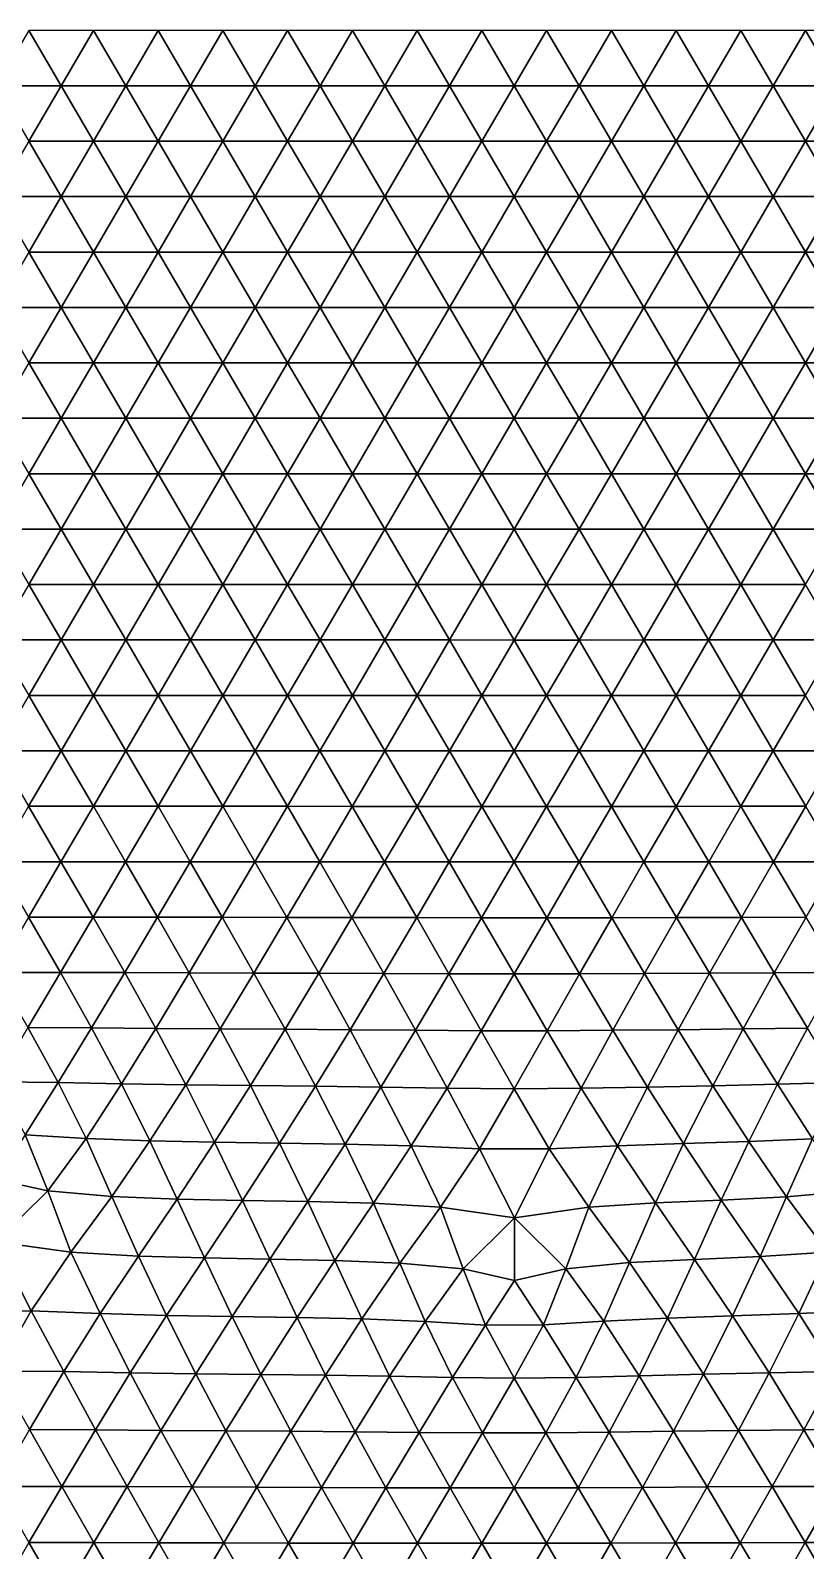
# Model space of a CAD drawing. Header units: metres. Extents: x 0 to 72, y -280 to 0.
# Drawn here: x 5.086 to 7.51, y -4.751 to 0 of the extents above; entities that cross this region are included whole.
import ezdxf

# ---------------------------------------------------------------- set-up
doc = ezdxf.new("R2010")
doc.units = ezdxf.units.M

msp = doc.modelspace()

# ---------------------------------------------------------------- linework, layer by layer
at = {"layer": 'layer', "color": 0}
for points in [[(5.18203, -0.173205), (5.08081, 0), (4.97959, -0.173205)], [(5.28324, 0), (5.08081, 0), (5.18203, -0.173205)], [(5.38446, -0.173205), (5.28324, 0), (5.18203, -0.173205)], [(5.48568, 0), (5.28324, 0), (5.38446, -0.173205)], [(5.58689, -0.173205), (5.48568, 0), (5.38446, -0.173205)], [(5.68811, 0), (5.48568, 0), (5.58689, -0.173205)], [(5.78932, -0.173205), (5.68811, 0), (5.58689, -0.173205)], [(5.89054, 0), (5.68811, 0), (5.78932, -0.173205)], [(5.99176, -0.173205), (5.89054, 0), (5.78932, -0.173205)], [(6.09297, 0), (5.89054, 0), (5.99176, -0.173205)], [(6.19419, -0.173205), (6.09297, 0), (5.99176, -0.173205)], [(6.29541, 0), (6.09297, 0), (6.19419, -0.173205)], [(6.39662, -0.173205), (6.29541, 0), (6.19419, -0.173205)], [(6.49784, 0), (6.29541, 0), (6.39662, -0.173205)], [(6.59905, -0.173205), (6.49784, 0), (6.39662, -0.173205)], [(6.70027, 0), (6.49784, 0), (6.59905, -0.173205)], [(6.80149, -0.173205), (6.70027, 0), (6.59905, -0.173205)], [(6.9027, 0), (6.70027, 0), (6.80149, -0.173205)], [(7.00392, -0.173205), (6.9027, 0), (6.80149, -0.173205)], [(7.10514, 0), (6.9027, 0), (7.00392, -0.173205)], [(7.20635, -0.173205), (7.10514, 0), (7.00392, -0.173205)], [(7.30757, 0), (7.10514, 0), (7.20635, -0.173205)], [(7.40878, -0.173205), (7.30757, 0), (7.20635, -0.173205)], [(7.51, 0), (7.30757, 0), (7.40878, -0.173205)], [(7.61122, -0.173205), (7.51, 0), (7.40878, -0.173205)], [(7.71243, 0), (7.51, 0), (7.61122, -0.173205)], [(5.18203, -0.173205), (4.97959, -0.173205), (5.08081, -0.34641)], [(5.28324, -0.34641), (5.18203, -0.173205), (5.08081, -0.34641)], [(5.38446, -0.173205), (5.18203, -0.173205), (5.28324, -0.34641)], [(5.48568, -0.34641), (5.38446, -0.173205), (5.28324, -0.34641)], [(5.58689, -0.173205), (5.38446, -0.173205), (5.48568, -0.34641)], [(5.68811, -0.34641), (5.58689, -0.173205), (5.48568, -0.34641)], [(5.78932, -0.173205), (5.58689, -0.173205), (5.68811, -0.34641)], [(5.89054, -0.34641), (5.78932, -0.173205), (5.68811, -0.34641)], [(5.99176, -0.173205), (5.78932, -0.173205), (5.89054, -0.34641)], [(6.09297, -0.34641), (5.99176, -0.173205), (5.89054, -0.34641)], [(6.19419, -0.173205), (5.99176, -0.173205), (6.09297, -0.34641)], [(6.29541, -0.34641), (6.19419, -0.173205), (6.09297, -0.34641)], [(6.39662, -0.173205), (6.19419, -0.173205), (6.29541, -0.34641)], [(6.49784, -0.34641), (6.39662, -0.173205), (6.29541, -0.34641)], [(6.59905, -0.173205), (6.39662, -0.173205), (6.49784, -0.34641)], [(6.70027, -0.34641), (6.59905, -0.173205), (6.49784, -0.34641)], [(6.80149, -0.173205), (6.59905, -0.173205), (6.70027, -0.34641)], [(6.9027, -0.34641), (6.80149, -0.173205), (6.70027, -0.34641)], [(7.00392, -0.173205), (6.80149, -0.173205), (6.9027, -0.34641)], [(7.10514, -0.34641), (7.00392, -0.173205), (6.9027, -0.34641)], [(7.20635, -0.173205), (7.00392, -0.173205), (7.10514, -0.34641)], [(7.30757, -0.34641), (7.20635, -0.173205), (7.10514, -0.34641)], [(7.40878, -0.173205), (7.20635, -0.173205), (7.30757, -0.34641)], [(7.51, -0.34641), (7.40878, -0.173205), (7.30757, -0.34641)], [(7.61122, -0.173205), (7.40878, -0.173205), (7.51, -0.34641)], [(7.71243, -0.34641), (7.61122, -0.173205), (7.51, -0.34641)], [(5.18203, -0.519615), (5.08081, -0.34641), (4.97959, -0.519615)], [(5.28324, -0.34641), (5.08081, -0.34641), (5.18203, -0.519615)], [(5.38446, -0.519615), (5.28324, -0.34641), (5.18203, -0.519615)], [(5.48568, -0.34641), (5.28324, -0.34641), (5.38446, -0.519615)], [(5.58689, -0.519615), (5.48568, -0.34641), (5.38446, -0.519615)], [(5.68811, -0.34641), (5.48568, -0.34641), (5.58689, -0.519615)], [(5.78932, -0.519615), (5.68811, -0.34641), (5.58689, -0.519615)], [(5.89054, -0.34641), (5.68811, -0.34641), (5.78932, -0.519615)], [(5.99176, -0.519615), (5.89054, -0.34641), (5.78932, -0.519615)], [(6.09297, -0.34641), (5.89054, -0.34641), (5.99176, -0.519615)], [(6.19419, -0.519615), (6.09297, -0.34641), (5.99176, -0.519615)], [(6.29541, -0.34641), (6.09297, -0.34641), (6.19419, -0.519615)], [(6.39662, -0.519615), (6.29541, -0.34641), (6.19419, -0.519615)], [(6.49784, -0.34641), (6.29541, -0.34641), (6.39662, -0.519615)], [(6.59905, -0.519615), (6.49784, -0.34641), (6.39662, -0.519615)], [(6.70027, -0.34641), (6.49784, -0.34641), (6.59905, -0.519615)], [(6.80149, -0.519615), (6.70027, -0.34641), (6.59905, -0.519615)], [(6.9027, -0.34641), (6.70027, -0.34641), (6.80149, -0.519615)], [(7.00392, -0.519615), (6.9027, -0.34641), (6.80149, -0.519615)], [(7.10514, -0.34641), (6.9027, -0.34641), (7.00392, -0.519615)], [(7.20635, -0.519615), (7.10514, -0.34641), (7.00392, -0.519615)], [(7.30757, -0.34641), (7.10514, -0.34641), (7.20635, -0.519615)], [(7.40878, -0.519615), (7.30757, -0.34641), (7.20635, -0.519615)], [(7.51, -0.34641), (7.30757, -0.34641), (7.40878, -0.519615)], [(7.61122, -0.519615), (7.51, -0.34641), (7.40878, -0.519615)], [(7.71243, -0.34641), (7.51, -0.34641), (7.61122, -0.519615)], [(5.18203, -0.519615), (4.97959, -0.519615), (5.08081, -0.69282)], [(5.28324, -0.69282), (5.18203, -0.519615), (5.08081, -0.69282)], [(5.38446, -0.519615), (5.18203, -0.519615), (5.28324, -0.69282)], [(5.48568, -0.69282), (5.38446, -0.519615), (5.28324, -0.69282)], [(5.58689, -0.519615), (5.38446, -0.519615), (5.48568, -0.69282)], [(5.68811, -0.69282), (5.58689, -0.519615), (5.48568, -0.69282)], [(5.78932, -0.519615), (5.58689, -0.519615), (5.68811, -0.69282)], [(5.89054, -0.69282), (5.78932, -0.519615), (5.68811, -0.69282)], [(5.99176, -0.519615), (5.78932, -0.519615), (5.89054, -0.69282)], [(6.09297, -0.69282), (5.99176, -0.519615), (5.89054, -0.69282)], [(6.19419, -0.519615), (5.99176, -0.519615), (6.09297, -0.69282)], [(6.29541, -0.69282), (6.19419, -0.519615), (6.09297, -0.69282)], [(6.39662, -0.519615), (6.19419, -0.519615), (6.29541, -0.69282)], [(6.49784, -0.69282), (6.39662, -0.519615), (6.29541, -0.69282)], [(6.59905, -0.519615), (6.39662, -0.519615), (6.49784, -0.69282)], [(6.70027, -0.69282), (6.59905, -0.519615), (6.49784, -0.69282)], [(6.80149, -0.519615), (6.59905, -0.519615), (6.70027, -0.69282)], [(6.9027, -0.69282), (6.80149, -0.519615), (6.70027, -0.69282)], [(7.00392, -0.519615), (6.80149, -0.519615), (6.9027, -0.69282)], [(7.10514, -0.69282), (7.00392, -0.519615), (6.9027, -0.69282)], [(7.20635, -0.519615), (7.00392, -0.519615), (7.10514, -0.69282)], [(7.30757, -0.69282), (7.20635, -0.519615), (7.10514, -0.69282)], [(7.40878, -0.519615), (7.20635, -0.519615), (7.30757, -0.69282)], [(7.51, -0.69282), (7.40878, -0.519615), (7.30757, -0.69282)], [(7.61122, -0.519615), (7.40878, -0.519615), (7.51, -0.69282)], [(7.71243, -0.69282), (7.61122, -0.519615), (7.51, -0.69282)], [(5.18203, -0.866026), (5.08081, -0.69282), (4.97959, -0.866026)], [(5.28324, -0.69282), (5.08081, -0.69282), (5.18203, -0.866026)], [(5.38446, -0.866026), (5.28324, -0.69282), (5.18203, -0.866026)], [(5.48568, -0.69282), (5.28324, -0.69282), (5.38446, -0.866026)], [(5.58689, -0.866026), (5.48568, -0.69282), (5.38446, -0.866026)], [(5.68811, -0.69282), (5.48568, -0.69282), (5.58689, -0.866026)], [(5.78932, -0.866026), (5.68811, -0.69282), (5.58689, -0.866026)], [(5.89054, -0.69282), (5.68811, -0.69282), (5.78932, -0.866026)], [(5.99176, -0.866026), (5.89054, -0.69282), (5.78932, -0.866026)], [(6.09297, -0.69282), (5.89054, -0.69282), (5.99176, -0.866026)], [(6.19419, -0.866026), (6.09297, -0.69282), (5.99176, -0.866026)], [(6.29541, -0.69282), (6.09297, -0.69282), (6.19419, -0.866026)], [(6.39662, -0.866026), (6.29541, -0.69282), (6.19419, -0.866026)], [(6.49784, -0.69282), (6.29541, -0.69282), (6.39662, -0.866026)], [(6.59905, -0.866026), (6.49784, -0.69282), (6.39662, -0.866026)], [(6.70027, -0.69282), (6.49784, -0.69282), (6.59905, -0.866026)], [(6.80149, -0.866026), (6.70027, -0.69282), (6.59905, -0.866026)], [(6.9027, -0.69282), (6.70027, -0.69282), (6.80149, -0.866026)], [(7.00392, -0.866026), (6.9027, -0.69282), (6.80149, -0.866026)], [(7.10514, -0.69282), (6.9027, -0.69282), (7.00392, -0.866026)], [(7.20635, -0.866026), (7.10514, -0.69282), (7.00392, -0.866026)], [(7.30757, -0.69282), (7.10514, -0.69282), (7.20635, -0.866026)], [(7.40878, -0.866026), (7.30757, -0.69282), (7.20635, -0.866026)], [(7.51, -0.69282), (7.30757, -0.69282), (7.40878, -0.866026)], [(7.61122, -0.866026), (7.51, -0.69282), (7.40878, -0.866026)], [(7.71243, -0.69282), (7.51, -0.69282), (7.61122, -0.866026)], [(5.18203, -0.866026), (4.97959, -0.866026), (5.08081, -1.03923)], [(5.28324, -1.03923), (5.18203, -0.866026), (5.08081, -1.03923)], [(5.38446, -0.866026), (5.18203, -0.866026), (5.28324, -1.03923)], [(5.48568, -1.03923), (5.38446, -0.866026), (5.28324, -1.03923)], [(5.58689, -0.866026), (5.38446, -0.866026), (5.48568, -1.03923)], [(5.68811, -1.03923), (5.58689, -0.866026), (5.48568, -1.03923)], [(5.78932, -0.866026), (5.58689, -0.866026), (5.68811, -1.03923)], [(5.89054, -1.03923), (5.78932, -0.866026), (5.68811, -1.03923)], [(5.99176, -0.866026), (5.78932, -0.866026), (5.89054, -1.03923)], [(6.09297, -1.03923), (5.99176, -0.866026), (5.89054, -1.03923)], [(6.19419, -0.866026), (5.99176, -0.866026), (6.09297, -1.03923)], [(6.2954, -1.03923), (6.19419, -0.866026), (6.09297, -1.03923)], [(6.39662, -0.866026), (6.19419, -0.866026), (6.2954, -1.03923)], [(6.49784, -1.03923), (6.39662, -0.866026), (6.2954, -1.03923)], [(6.59905, -0.866026), (6.39662, -0.866026), (6.49784, -1.03923)], [(6.70027, -1.03923), (6.59905, -0.866026), (6.49784, -1.03923)], [(6.80149, -0.866026), (6.59905, -0.866026), (6.70027, -1.03923)], [(6.9027, -1.03923), (6.80149, -0.866026), (6.70027, -1.03923)], [(7.00392, -0.866026), (6.80149, -0.866026), (6.9027, -1.03923)], [(7.10514, -1.03923), (7.00392, -0.866026), (6.9027, -1.03923)], [(7.20635, -0.866026), (7.00392, -0.866026), (7.10514, -1.03923)], [(7.30757, -1.03923), (7.20635, -0.866026), (7.10514, -1.03923)], [(7.40878, -0.866026), (7.20635, -0.866026), (7.30757, -1.03923)], [(7.51, -1.03923), (7.40878, -0.866026), (7.30757, -1.03923)], [(7.61122, -0.866026), (7.40878, -0.866026), (7.51, -1.03923)], [(7.71243, -1.03923), (7.61122, -0.866026), (7.51, -1.03923)], [(5.18203, -1.21244), (5.08081, -1.03923), (4.97959, -1.21244)], [(5.28324, -1.03923), (5.08081, -1.03923), (5.18203, -1.21244)], [(5.38446, -1.21244), (5.28324, -1.03923), (5.18203, -1.21244)], [(5.48568, -1.03923), (5.28324, -1.03923), (5.38446, -1.21244)], [(5.58689, -1.21244), (5.48568, -1.03923), (5.38446, -1.21244)], [(5.68811, -1.03923), (5.48568, -1.03923), (5.58689, -1.21244)], [(5.78932, -1.21244), (5.68811, -1.03923), (5.58689, -1.21244)], [(5.89054, -1.03923), (5.68811, -1.03923), (5.78932, -1.21244)], [(5.99175, -1.21244), (5.89054, -1.03923), (5.78932, -1.21244)], [(6.09297, -1.03923), (5.89054, -1.03923), (5.99175, -1.21244)], [(6.19419, -1.21244), (6.09297, -1.03923), (5.99175, -1.21244)], [(6.2954, -1.03923), (6.09297, -1.03923), (6.19419, -1.21244)], [(6.39662, -1.21244), (6.2954, -1.03923), (6.19419, -1.21244)], [(6.49784, -1.03923), (6.2954, -1.03923), (6.39662, -1.21244)], [(6.59905, -1.21244), (6.49784, -1.03923), (6.39662, -1.21244)], [(6.70027, -1.03923), (6.49784, -1.03923), (6.59905, -1.21244)], [(6.80149, -1.21244), (6.70027, -1.03923), (6.59905, -1.21244)], [(6.9027, -1.03923), (6.70027, -1.03923), (6.80149, -1.21244)], [(7.00392, -1.21244), (6.9027, -1.03923), (6.80149, -1.21244)], [(7.10514, -1.03923), (6.9027, -1.03923), (7.00392, -1.21244)], [(7.20635, -1.21244), (7.10514, -1.03923), (7.00392, -1.21244)], [(7.30757, -1.03923), (7.10514, -1.03923), (7.20635, -1.21244)], [(7.40878, -1.21244), (7.30757, -1.03923), (7.20635, -1.21244)], [(7.51, -1.03923), (7.30757, -1.03923), (7.40878, -1.21244)], [(7.61122, -1.21244), (7.51, -1.03923), (7.40878, -1.21244)], [(7.71243, -1.03923), (7.51, -1.03923), (7.61122, -1.21244)], [(5.18203, -1.21244), (4.97959, -1.21244), (5.08081, -1.38564)], [(5.28324, -1.38564), (5.18203, -1.21244), (5.08081, -1.38564)], [(5.38446, -1.21244), (5.18203, -1.21244), (5.28324, -1.38564)], [(5.48567, -1.38564), (5.38446, -1.21244), (5.28324, -1.38564)], [(5.58689, -1.21244), (5.38446, -1.21244), (5.48567, -1.38564)], [(5.6881, -1.38564), (5.58689, -1.21244), (5.48567, -1.38564)], [(5.78932, -1.21244), (5.58689, -1.21244), (5.6881, -1.38564)], [(5.89054, -1.38564), (5.78932, -1.21244), (5.6881, -1.38564)], [(5.99175, -1.21244), (5.78932, -1.21244), (5.89054, -1.38564)], [(6.09297, -1.38564), (5.99175, -1.21244), (5.89054, -1.38564)], [(6.19419, -1.21244), (5.99175, -1.21244), (6.09297, -1.38564)], [(6.2954, -1.38564), (6.19419, -1.21244), (6.09297, -1.38564)], [(6.39662, -1.21244), (6.19419, -1.21244), (6.2954, -1.38564)], [(6.49783, -1.38564), (6.39662, -1.21244), (6.2954, -1.38564)], [(6.59905, -1.21244), (6.39662, -1.21244), (6.49783, -1.38564)], [(6.70027, -1.38565), (6.59905, -1.21244), (6.49783, -1.38564)], [(6.80149, -1.21244), (6.59905, -1.21244), (6.70027, -1.38565)], [(6.9027, -1.38565), (6.80149, -1.21244), (6.70027, -1.38565)], [(7.00392, -1.21244), (6.80149, -1.21244), (6.9027, -1.38565)], [(7.10514, -1.38565), (7.00392, -1.21244), (6.9027, -1.38565)], [(7.20635, -1.21244), (7.00392, -1.21244), (7.10514, -1.38565)], [(7.30757, -1.38564), (7.20635, -1.21244), (7.10514, -1.38565)], [(7.40878, -1.21244), (7.20635, -1.21244), (7.30757, -1.38564)], [(7.51, -1.38564), (7.40878, -1.21244), (7.30757, -1.38564)], [(7.61122, -1.21244), (7.40878, -1.21244), (7.51, -1.38564)], [(7.71243, -1.38564), (7.61122, -1.21244), (7.51, -1.38564)], [(5.18203, -1.55885), (5.08081, -1.38564), (4.97959, -1.55885)], [(5.28324, -1.38564), (5.08081, -1.38564), (5.18203, -1.55885)], [(5.38446, -1.55885), (5.28324, -1.38564), (5.18203, -1.55885)], [(5.48567, -1.38564), (5.28324, -1.38564), (5.38446, -1.55885)], [(5.58689, -1.55885), (5.48567, -1.38564), (5.38446, -1.55885)], [(5.6881, -1.38564), (5.48567, -1.38564), (5.58689, -1.55885)], [(5.78932, -1.55885), (5.6881, -1.38564), (5.58689, -1.55885)], [(5.89054, -1.38564), (5.6881, -1.38564), (5.78932, -1.55885)], [(5.99175, -1.55885), (5.89054, -1.38564), (5.78932, -1.55885)], [(6.09297, -1.38564), (5.89054, -1.38564), (5.99175, -1.55885)], [(6.19418, -1.55885), (6.09297, -1.38564), (5.99175, -1.55885)], [(6.2954, -1.38564), (6.09297, -1.38564), (6.19418, -1.55885)], [(6.39661, -1.55885), (6.2954, -1.38564), (6.19418, -1.55885)], [(6.49783, -1.38564), (6.2954, -1.38564), (6.39661, -1.55885)], [(6.59905, -1.55886), (6.49783, -1.38564), (6.39661, -1.55885)], [(6.70027, -1.38565), (6.49783, -1.38564), (6.59905, -1.55886)], [(6.80148, -1.55886), (6.70027, -1.38565), (6.59905, -1.55886)], [(6.9027, -1.38565), (6.70027, -1.38565), (6.80148, -1.55886)], [(7.00392, -1.55886), (6.9027, -1.38565), (6.80148, -1.55886)], [(7.10514, -1.38565), (6.9027, -1.38565), (7.00392, -1.55886)], [(7.20636, -1.55885), (7.10514, -1.38565), (7.00392, -1.55886)], [(7.30757, -1.38564), (7.10514, -1.38565), (7.20636, -1.55885)], [(7.40879, -1.55885), (7.30757, -1.38564), (7.20636, -1.55885)], [(7.51, -1.38564), (7.30757, -1.38564), (7.40879, -1.55885)], [(7.61122, -1.55885), (7.51, -1.38564), (7.40879, -1.55885)], [(7.71243, -1.38564), (7.51, -1.38564), (7.61122, -1.55885)], [(5.18203, -1.55885), (4.97959, -1.55885), (5.08081, -1.73206)], [(5.28324, -1.73206), (5.18203, -1.55885), (5.08081, -1.73206)], [(5.38446, -1.55885), (5.18203, -1.55885), (5.28324, -1.73206)], [(5.48566, -1.73206), (5.38446, -1.55885), (5.28324, -1.73206)], [(5.58689, -1.55885), (5.38446, -1.55885), (5.48566, -1.73206)], [(5.68809, -1.73206), (5.58689, -1.55885), (5.48566, -1.73206)], [(5.78932, -1.55885), (5.58689, -1.55885), (5.68809, -1.73206)], [(5.89052, -1.73206), (5.78932, -1.55885), (5.68809, -1.73206)], [(5.99175, -1.55885), (5.78932, -1.55885), (5.89052, -1.73206)], [(6.09295, -1.73207), (5.99175, -1.55885), (5.89052, -1.73206)], [(6.19418, -1.55885), (5.99175, -1.55885), (6.09295, -1.73207)], [(6.29539, -1.73207), (6.19418, -1.55885), (6.09295, -1.73207)], [(6.39661, -1.55885), (6.19418, -1.55885), (6.29539, -1.73207)], [(6.49782, -1.73207), (6.39661, -1.55885), (6.29539, -1.73207)], [(6.59905, -1.55886), (6.39661, -1.55885), (6.49782, -1.73207)], [(6.70026, -1.73207), (6.59905, -1.55886), (6.49782, -1.73207)], [(6.80148, -1.55886), (6.59905, -1.55886), (6.70026, -1.73207)], [(6.9027, -1.73207), (6.80148, -1.55886), (6.70026, -1.73207)], [(7.00392, -1.55886), (6.80148, -1.55886), (6.9027, -1.73207)], [(7.10514, -1.73207), (7.00392, -1.55886), (6.9027, -1.73207)], [(7.20636, -1.55885), (7.00392, -1.55886), (7.10514, -1.73207)], [(7.30758, -1.73207), (7.20636, -1.55885), (7.10514, -1.73207)], [(7.40879, -1.55885), (7.20636, -1.55885), (7.30758, -1.73207)], [(7.51001, -1.73206), (7.40879, -1.55885), (7.30758, -1.73207)], [(7.61122, -1.55885), (7.40879, -1.55885), (7.51001, -1.73206)], [(5.18202, -1.90527), (5.08081, -1.73206), (4.97959, -1.90527)], [(5.28324, -1.73206), (5.08081, -1.73206), (5.18202, -1.90527)], [(5.38444, -1.90527), (5.28324, -1.73206), (5.18202, -1.90527)], [(5.48566, -1.73206), (5.28324, -1.73206), (5.38444, -1.90527)], [(5.58685, -1.90527), (5.48566, -1.73206), (5.38444, -1.90527)], [(5.68809, -1.73206), (5.48566, -1.73206), (5.58685, -1.90527)], [(5.78928, -1.90528), (5.68809, -1.73206), (5.58685, -1.90527)], [(5.89052, -1.73206), (5.68809, -1.73206), (5.78928, -1.90528)], [(5.99171, -1.90528), (5.89052, -1.73206), (5.78928, -1.90528)], [(6.09295, -1.73207), (5.89052, -1.73206), (5.99171, -1.90528)], [(6.19414, -1.90529), (6.09295, -1.73207), (5.99171, -1.90528)], [(6.29539, -1.73207), (6.09295, -1.73207), (6.19414, -1.90529)], [(6.39659, -1.9053), (6.29539, -1.73207), (6.19414, -1.90529)], [(6.49782, -1.73207), (6.29539, -1.73207), (6.39659, -1.9053)], [(6.59903, -1.90531), (6.49782, -1.73207), (6.39659, -1.9053)], [(6.70026, -1.73207), (6.49782, -1.73207), (6.59903, -1.90531)], [(6.80148, -1.90531), (6.70026, -1.73207), (6.59903, -1.90531)], [(6.9027, -1.73207), (6.70026, -1.73207), (6.80148, -1.90531)], [(7.00393, -1.9053), (6.9027, -1.73207), (6.80148, -1.90531)], [(7.10514, -1.73207), (6.9027, -1.73207), (7.00393, -1.9053)], [(7.20638, -1.9053), (7.10514, -1.73207), (7.00393, -1.9053)], [(7.30758, -1.73207), (7.10514, -1.73207), (7.20638, -1.9053)], [(7.40882, -1.90529), (7.30758, -1.73207), (7.20638, -1.9053)], [(7.51001, -1.73206), (7.30758, -1.73207), (7.40882, -1.90529)], [(7.61124, -1.90528), (7.51001, -1.73206), (7.40882, -1.90529)], [(5.18202, -1.90527), (4.97959, -1.90527), (5.0808, -2.07848)], [(5.2832, -2.07848), (5.18202, -1.90527), (5.0808, -2.07848)], [(5.38444, -1.90527), (5.18202, -1.90527), (5.2832, -2.07848)], [(5.4856, -2.07849), (5.38444, -1.90527), (5.2832, -2.07848)], [(5.58685, -1.90527), (5.38444, -1.90527), (5.4856, -2.07849)], [(5.68801, -2.0785), (5.58685, -1.90527), (5.4856, -2.07849)], [(5.78928, -1.90528), (5.58685, -1.90527), (5.68801, -2.0785)], [(5.89043, -2.07851), (5.78928, -1.90528), (5.68801, -2.0785)], [(5.99171, -1.90528), (5.78928, -1.90528), (5.89043, -2.07851)], [(6.09287, -2.07853), (5.99171, -1.90528), (5.89043, -2.07851)], [(6.19414, -1.90529), (5.99171, -1.90528), (6.09287, -2.07853)], [(6.29532, -2.07855), (6.19414, -1.90529), (6.09287, -2.07853)], [(6.39659, -1.9053), (6.19414, -1.90529), (6.29532, -2.07855)], [(6.49778, -2.07857), (6.39659, -1.9053), (6.29532, -2.07855)], [(6.59903, -1.90531), (6.39659, -1.9053), (6.49778, -2.07857)], [(6.70025, -2.07857), (6.59903, -1.90531), (6.49778, -2.07857)], [(6.80148, -1.90531), (6.59903, -1.90531), (6.70025, -2.07857)], [(6.90272, -2.07857), (6.80148, -1.90531), (6.70025, -2.07857)], [(7.00393, -1.9053), (6.80148, -1.90531), (6.90272, -2.07857)], [(7.10519, -2.07856), (7.00393, -1.9053), (6.90272, -2.07857)], [(7.20638, -1.9053), (7.00393, -1.9053), (7.10519, -2.07856)], [(7.30764, -2.07854), (7.20638, -1.9053), (7.10519, -2.07856)], [(7.40882, -1.90529), (7.20638, -1.9053), (7.30764, -2.07854)], [(7.51007, -2.07851), (7.40882, -1.90529), (7.30764, -2.07854)], [(7.61124, -1.90528), (7.40882, -1.90529), (7.51007, -2.07851)], [(5.18196, -2.2517), (5.0808, -2.07848), (4.9796, -2.25172)], [(5.2832, -2.07848), (5.0808, -2.07848), (5.18196, -2.2517)], [(5.38433, -2.2517), (5.2832, -2.07848), (5.18196, -2.2517)], [(5.4856, -2.07849), (5.2832, -2.07848), (5.38433, -2.2517)], [(5.5867, -2.25173), (5.4856, -2.07849), (5.38433, -2.2517)], [(5.68801, -2.0785), (5.4856, -2.07849), (5.5867, -2.25173)], [(5.78909, -2.25177), (5.68801, -2.0785), (5.5867, -2.25173)], [(5.89043, -2.07851), (5.68801, -2.0785), (5.78909, -2.25177)], [(5.99152, -2.2518), (5.89043, -2.07851), (5.78909, -2.25177)], [(6.09287, -2.07853), (5.89043, -2.07851), (5.99152, -2.2518)], [(6.19398, -2.25184), (6.09287, -2.07853), (5.99152, -2.2518)], [(6.29532, -2.07855), (6.09287, -2.07853), (6.19398, -2.25184)], [(6.39647, -2.25188), (6.29532, -2.07855), (6.19398, -2.25184)], [(6.49778, -2.07857), (6.29532, -2.07855), (6.39647, -2.25188)], [(6.59898, -2.2519), (6.49778, -2.07857), (6.39647, -2.25188)], [(6.70025, -2.07857), (6.49778, -2.07857), (6.59898, -2.2519)], [(6.8015, -2.2519), (6.70025, -2.07857), (6.59898, -2.2519)], [(6.90272, -2.07857), (6.70025, -2.07857), (6.8015, -2.2519)], [(7.00401, -2.25188), (6.90272, -2.07857), (6.8015, -2.2519)], [(7.10519, -2.07856), (6.90272, -2.07857), (7.00401, -2.25188)], [(7.2065, -2.25184), (7.10519, -2.07856), (7.00401, -2.25188)], [(7.30764, -2.07854), (7.10519, -2.07856), (7.2065, -2.25184)], [(7.40894, -2.25179), (7.30764, -2.07854), (7.2065, -2.25184)], [(7.51007, -2.07851), (7.30764, -2.07854), (7.40894, -2.25179)], [(7.61135, -2.25174), (7.51007, -2.07851), (7.40894, -2.25179)], [(5.18196, -2.2517), (4.9796, -2.25172), (5.08074, -2.42493)], [(5.28301, -2.42492), (5.18196, -2.2517), (5.08074, -2.42493)], [(5.38433, -2.2517), (5.18196, -2.2517), (5.28301, -2.42492)], [(5.4853, -2.42497), (5.38433, -2.2517), (5.28301, -2.42492)], [(5.5867, -2.25173), (5.38433, -2.2517), (5.4853, -2.42497)], [(5.68763, -2.42504), (5.5867, -2.25173), (5.4853, -2.42497)], [(5.78909, -2.25177), (5.5867, -2.25173), (5.68763, -2.42504)], [(5.89003, -2.42513), (5.78909, -2.25177), (5.68763, -2.42504)], [(5.99152, -2.2518), (5.78909, -2.25177), (5.89003, -2.42513)], [(6.0925, -2.42521), (5.99152, -2.2518), (5.89003, -2.42513)], [(6.19398, -2.25184), (5.99152, -2.2518), (6.0925, -2.42521)], [(6.29503, -2.4253), (6.19398, -2.25184), (6.0925, -2.42521)], [(6.39647, -2.25188), (6.19398, -2.25184), (6.29503, -2.4253)], [(6.49762, -2.42536), (6.39647, -2.25188), (6.29503, -2.4253)], [(6.59898, -2.2519), (6.39647, -2.25188), (6.49762, -2.42536)], [(6.70024, -2.42538), (6.59898, -2.2519), (6.49762, -2.42536)], [(6.8015, -2.2519), (6.59898, -2.2519), (6.70024, -2.42538)], [(6.90286, -2.42536), (6.8015, -2.2519), (6.70024, -2.42538)], [(7.00401, -2.25188), (6.8015, -2.2519), (6.90286, -2.42536)], [(7.10543, -2.42528), (7.00401, -2.25188), (6.90286, -2.42536)], [(7.2065, -2.25184), (7.00401, -2.25188), (7.10543, -2.42528)], [(7.30793, -2.42517), (7.2065, -2.25184), (7.10543, -2.42528)], [(7.40894, -2.25179), (7.2065, -2.25184), (7.30793, -2.42517)], [(7.51033, -2.42505), (7.40894, -2.25179), (7.30793, -2.42517)], [(7.61135, -2.25174), (7.40894, -2.25179), (7.51033, -2.42505)], [(5.18168, -2.59813), (5.08074, -2.42493), (4.9796, -2.59818)], [(5.28301, -2.42492), (5.08074, -2.42493), (5.18168, -2.59813)], [(5.38376, -2.59821), (5.28301, -2.42492), (5.18168, -2.59813)], [(5.4853, -2.42497), (5.28301, -2.42492), (5.38376, -2.59821)], [(5.58595, -2.59836), (5.4853, -2.42497), (5.38376, -2.59821)], [(5.68763, -2.42504), (5.4853, -2.42497), (5.58595, -2.59836)], [(5.78827, -2.59854), (5.68763, -2.42504), (5.58595, -2.59836)], [(5.89003, -2.42513), (5.68763, -2.42504), (5.78827, -2.59854)], [(5.99072, -2.59871), (5.89003, -2.42513), (5.78827, -2.59854)], [(6.0925, -2.42521), (5.89003, -2.42513), (5.99072, -2.59871)], [(6.1933, -2.59889), (6.0925, -2.42521), (5.99072, -2.59871)], [(6.29503, -2.4253), (6.0925, -2.42521), (6.1933, -2.59889)], [(6.39602, -2.59905), (6.29503, -2.4253), (6.1933, -2.59889)], [(6.49762, -2.42536), (6.29503, -2.4253), (6.39602, -2.59905)], [(6.59885, -2.59915), (6.49762, -2.42536), (6.39602, -2.59905)], [(6.70024, -2.42538), (6.49762, -2.42536), (6.59885, -2.59915)], [(6.8017, -2.59913), (6.70024, -2.42538), (6.59885, -2.59915)], [(6.90286, -2.42536), (6.70024, -2.42538), (6.8017, -2.59913)], [(7.00448, -2.599), (6.90286, -2.42536), (6.8017, -2.59913)], [(7.10543, -2.42528), (6.90286, -2.42536), (7.00448, -2.599)], [(7.20711, -2.59878), (7.10543, -2.42528), (7.00448, -2.599)], [(7.30793, -2.42517), (7.10543, -2.42528), (7.20711, -2.59878)], [(7.40955, -2.59851), (7.30793, -2.42517), (7.20711, -2.59878)], [(7.51033, -2.42505), (7.30793, -2.42517), (7.40955, -2.59851)], [(7.61178, -2.59826), (7.51033, -2.42505), (7.40955, -2.59851)], [(5.18168, -2.59813), (4.9796, -2.59818), (5.08041, -2.77127)], [(5.28205, -2.77137), (5.18168, -2.59813), (5.08041, -2.77127)], [(5.38376, -2.59821), (5.18168, -2.59813), (5.28205, -2.77137)], [(5.48388, -2.77169), (5.38376, -2.59821), (5.28205, -2.77137)], [(5.58595, -2.59836), (5.38376, -2.59821), (5.48388, -2.77169)], [(5.68599, -2.77206), (5.58595, -2.59836), (5.48388, -2.77169)], [(5.78827, -2.59854), (5.58595, -2.59836), (5.68599, -2.77206)], [(5.88836, -2.77242), (5.78827, -2.59854), (5.68599, -2.77206)], [(5.99072, -2.59871), (5.78827, -2.59854), (5.88836, -2.77242)], [(6.091, -2.77278), (5.99072, -2.59871), (5.88836, -2.77242)], [(6.1933, -2.59889), (5.99072, -2.59871), (6.091, -2.77278)], [(6.29392, -2.77315), (6.1933, -2.59889), (6.091, -2.77278)], [(6.39602, -2.59905), (6.1933, -2.59889), (6.29392, -2.77315)], [(6.4971, -2.77343), (6.39602, -2.59905), (6.29392, -2.77315)], [(6.59885, -2.59915), (6.39602, -2.59905), (6.4971, -2.77343)], [(6.70041, -2.7735), (6.59885, -2.59915), (6.4971, -2.77343)], [(6.8017, -2.59913), (6.59885, -2.59915), (6.70041, -2.7735)], [(6.90366, -2.7733), (6.8017, -2.59913), (6.70041, -2.7735)], [(7.00448, -2.599), (6.8017, -2.59913), (6.90366, -2.7733)], [(7.10665, -2.77289), (7.00448, -2.599), (6.90366, -2.7733)], [(7.20711, -2.59878), (7.00448, -2.599), (7.10665, -2.77289)], [(7.30926, -2.77234), (7.20711, -2.59878), (7.10665, -2.77289)], [(7.40955, -2.59851), (7.20711, -2.59878), (7.30926, -2.77234)], [(7.51142, -2.77176), (7.40955, -2.59851), (7.30926, -2.77234)], [(7.61178, -2.59826), (7.40955, -2.59851), (7.51142, -2.77176)], [(5.1802, -2.94427), (5.08041, -2.77127), (4.97954, -2.94428)], [(5.28205, -2.77137), (5.08041, -2.77127), (5.1802, -2.94427)], [(5.38118, -2.9449), (5.28205, -2.77137), (5.1802, -2.94427)], [(5.48388, -2.77169), (5.28205, -2.77137), (5.38118, -2.9449)], [(5.5828, -2.9457), (5.48388, -2.77169), (5.38118, -2.9449)], [(5.68599, -2.77206), (5.48388, -2.77169), (5.5828, -2.9457)], [(5.78497, -2.94643), (5.68599, -2.77206), (5.5828, -2.9457)], [(5.88836, -2.77242), (5.68599, -2.77206), (5.78497, -2.94643)], [(5.98761, -2.94711), (5.88836, -2.77242), (5.78497, -2.94643)], [(6.091, -2.77278), (5.88836, -2.77242), (5.98761, -2.94711)], [(6.19076, -2.94785), (6.091, -2.77278), (5.98761, -2.94711)], [(6.29392, -2.77315), (6.091, -2.77278), (6.19076, -2.94785)], [(6.39448, -2.94859), (6.29392, -2.77315), (6.19076, -2.94785)], [(6.4971, -2.77343), (6.29392, -2.77315), (6.39448, -2.94859)], [(6.59866, -2.94899), (6.4971, -2.77343), (6.39448, -2.94859)], [(6.70041, -2.7735), (6.4971, -2.77343), (6.59866, -2.94899)], [(6.80289, -2.94877), (6.70041, -2.7735), (6.59866, -2.94899)], [(6.90366, -2.7733), (6.70041, -2.7735), (6.80289, -2.94877)], [(7.00671, -2.94803), (6.90366, -2.7733), (6.80289, -2.94877)], [(7.10665, -2.77289), (6.90366, -2.7733), (7.00671, -2.94803)], [(7.20983, -2.94697), (7.10665, -2.77289), (7.00671, -2.94803)], [(7.30926, -2.77234), (7.10665, -2.77289), (7.20983, -2.94697)], [(7.41209, -2.94576), (7.30926, -2.77234), (7.20983, -2.94697)], [(7.51142, -2.77176), (7.30926, -2.77234), (7.41209, -2.94576)], [(7.61343, -2.94463), (7.51142, -2.77176), (7.41209, -2.94576)], [(5.1802, -2.94427), (4.97954, -2.94428), (5.07864, -3.11638)], [(5.27765, -3.11754), (5.1802, -2.94427), (5.07864, -3.11638)], [(5.38118, -2.9449), (5.1802, -2.94427), (5.27765, -3.11754)], [(5.4781, -3.11933), (5.38118, -2.9449), (5.27765, -3.11754)], [(5.5828, -2.9457), (5.38118, -2.9449), (5.4781, -3.11933)], [(5.67981, -3.12086), (5.5828, -2.9457), (5.4781, -3.11933)], [(5.78497, -2.94643), (5.5828, -2.9457), (5.67981, -3.12086)], [(7.41209, -2.94576), (7.20983, -2.94697), (7.31461, -3.12094)], [(7.51571, -3.11844), (7.41209, -2.94576), (7.31461, -3.12094)], [(7.61343, -2.94463), (7.41209, -2.94576), (7.51571, -3.11844)], [(5.88235, -3.12208), (5.78497, -2.94643), (5.67981, -3.12086)], [(5.98761, -2.94711), (5.78497, -2.94643), (5.88235, -3.12208)], [(6.08566, -3.12337), (5.98761, -2.94711), (5.88235, -3.12208)], [(6.19076, -2.94785), (5.98761, -2.94711), (6.08566, -3.12337)], [(6.29003, -3.12497), (6.19076, -2.94785), (6.08566, -3.12337)], [(6.39448, -2.94859), (6.19076, -2.94785), (6.29003, -3.12497)], [(6.4956, -3.12635), (6.39448, -2.94859), (6.29003, -3.12497)], [(6.59866, -2.94899), (6.39448, -2.94859), (6.4956, -3.12635)], [(6.70178, -3.12649), (6.59866, -2.94899), (6.4956, -3.12635)], [(6.80289, -2.94877), (6.59866, -2.94899), (6.70178, -3.12649)], [(6.90741, -3.12521), (6.80289, -2.94877), (6.70178, -3.12649)], [(7.00671, -2.94803), (6.80289, -2.94877), (6.90741, -3.12521)], [(7.11176, -3.12323), (7.00671, -2.94803), (6.90741, -3.12521)], [(7.20983, -2.94697), (7.00671, -2.94803), (7.11176, -3.12323)], [(7.31461, -3.12094), (7.20983, -2.94697), (7.11176, -3.12323)], [(5.17337, -3.28818), (5.07864, -3.11638), (4.97908, -3.28654)], [(5.27765, -3.11754), (5.07864, -3.11638), (5.17337, -3.28818)], [(5.37101, -3.29235), (5.27765, -3.11754), (5.17337, -3.28818)], [(5.4781, -3.11933), (5.27765, -3.11754), (5.37101, -3.29235)], [(5.57183, -3.2957), (5.4781, -3.11933), (5.37101, -3.29235)], [(5.67981, -3.12086), (5.4781, -3.11933), (5.57183, -3.2957)], [(5.77419, -3.29794), (5.67981, -3.12086), (5.57183, -3.2957)], [(5.88235, -3.12208), (5.67981, -3.12086), (5.77419, -3.29794)], [(5.97751, -3.29988), (5.88235, -3.12208), (5.77419, -3.29794)], [(6.08566, -3.12337), (5.88235, -3.12208), (5.97751, -3.29988)], [(6.18222, -3.30252), (6.08566, -3.12337), (5.97751, -3.29988)], [(6.29003, -3.12497), (6.08566, -3.12337), (6.18222, -3.30252)], [(6.38936, -3.30616), (6.29003, -3.12497), (6.18222, -3.30252)], [(6.4956, -3.12635), (6.29003, -3.12497), (6.38936, -3.30616)], [(6.59894, -3.30829), (6.4956, -3.12635), (6.38936, -3.30616)], [(6.70178, -3.12649), (6.4956, -3.12635), (6.59894, -3.30829)], [(6.8085, -3.3064), (6.70178, -3.12649), (6.59894, -3.30829)], [(6.90741, -3.12521), (6.70178, -3.12649), (6.8085, -3.3064)], [(7.01556, -3.30242), (6.90741, -3.12521), (6.8085, -3.3064)], [(7.11176, -3.12323), (6.90741, -3.12521), (7.01556, -3.30242)], [(7.21987, -3.29844), (7.11176, -3.12323), (7.01556, -3.30242)], [(7.31461, -3.12094), (7.11176, -3.12323), (7.21987, -3.29844)], [(7.42163, -3.29394), (7.31461, -3.12094), (7.21987, -3.29844)], [(7.51571, -3.11844), (7.31461, -3.12094), (7.42163, -3.29394)], [(7.61968, -3.28878), (7.51571, -3.11844), (7.42163, -3.29394)], [(5.17337, -3.28818), (4.97908, -3.28654), (5.07006, -3.45225)], [(5.2601, -3.46297), (5.17337, -3.28818), (5.07006, -3.45225)], [(5.37101, -3.29235), (5.17337, -3.28818), (5.2601, -3.46297)], [(5.45964, -3.47059), (5.37101, -3.29235), (5.2601, -3.46297)], [(5.57183, -3.2957), (5.37101, -3.29235), (5.45964, -3.47059)], [(5.66208, -3.47486), (5.57183, -3.2957), (5.45964, -3.47059)], [(5.77419, -3.29794), (5.57183, -3.2957), (5.66208, -3.47486)], [(5.86541, -3.47761), (5.77419, -3.29794), (5.66208, -3.47486)], [(5.97751, -3.29988), (5.77419, -3.29794), (5.86541, -3.47761)], [(6.06984, -3.48084), (5.97751, -3.29988), (5.86541, -3.47761)], [(6.18222, -3.30252), (5.97751, -3.29988), (6.06984, -3.48084)], [(6.27702, -3.48663), (6.18222, -3.30252), (6.06984, -3.48084)], [(6.38936, -3.30616), (6.18222, -3.30252), (6.27702, -3.48663)], [(6.49057, -3.49603), (6.38936, -3.30616), (6.27702, -3.48663)], [(6.59894, -3.30829), (6.38936, -3.30616), (6.49057, -3.49603)], [(6.7084, -3.49613), (6.59894, -3.30829), (6.49057, -3.49603)], [(6.8085, -3.3064), (6.59894, -3.30829), (6.7084, -3.49613)], [(6.92171, -3.48654), (6.8085, -3.3064), (6.7084, -3.49613)], [(7.01556, -3.30242), (6.8085, -3.3064), (6.92171, -3.48654)], [(7.12853, -3.47942), (7.01556, -3.30242), (6.92171, -3.48654)], [(7.21987, -3.29844), (7.01556, -3.30242), (7.12853, -3.47942)], [(7.3321, -3.47291), (7.21987, -3.29844), (7.12853, -3.47942)], [(7.42163, -3.29394), (7.21987, -3.29844), (7.3321, -3.47291)], [(7.53196, -3.46402), (7.42163, -3.29394), (7.3321, -3.47291)], [(7.61968, -3.28878), (7.42163, -3.29394), (7.53196, -3.46402)], [(5.14046, -3.62746), (5.07006, -3.45225), (4.9781, -3.59125)], [(5.2601, -3.46297), (5.07006, -3.45225), (5.14046, -3.62746)], [(5.34126, -3.64483), (5.2601, -3.46297), (5.14046, -3.62746)], [(5.45964, -3.47059), (5.2601, -3.46297), (5.34126, -3.64483)], [(7.53196, -3.46402), (7.3321, -3.47291), (7.45015, -3.64598)], [(7.65054, -3.62758), (7.53196, -3.46402), (7.45015, -3.64598)], [(5.54545, -3.65275), (5.45964, -3.47059), (5.34126, -3.64483)], [(5.66208, -3.47486), (5.45964, -3.47059), (5.54545, -3.65275)], [(5.74941, -3.65666), (5.66208, -3.47486), (5.54545, -3.65275)], [(5.86541, -3.47761), (5.66208, -3.47486), (5.74941, -3.65666)], [(5.95335, -3.65985), (5.86541, -3.47761), (5.74941, -3.65666)], [(6.06984, -3.48084), (5.86541, -3.47761), (5.95335, -3.65985)], [(6.15846, -3.66536), (6.06984, -3.48084), (5.95335, -3.65985)], [(6.27702, -3.48663), (6.06984, -3.48084), (6.15846, -3.66536)], [(6.36821, -3.67805), (6.27702, -3.48663), (6.15846, -3.66536)], [(6.49057, -3.49603), (6.27702, -3.48663), (6.36821, -3.67805)], [(6.60017, -3.71115), (6.49057, -3.49603), (6.36821, -3.67805)], [(6.7084, -3.49613), (6.49057, -3.49603), (6.60017, -3.71115)], [(6.83176, -3.67781), (6.7084, -3.49613), (6.60017, -3.71115)], [(6.92171, -3.48654), (6.7084, -3.49613), (6.83176, -3.67781)], [(7.0411, -3.66411), (6.92171, -3.48654), (6.83176, -3.67781)], [(7.12853, -3.47942), (6.92171, -3.48654), (7.0411, -3.66411)], [(7.24613, -3.6558), (7.12853, -3.47942), (7.0411, -3.66411)], [(7.3321, -3.47291), (7.12853, -3.47942), (7.24613, -3.6558)], [(7.45015, -3.64598), (7.3321, -3.47291), (7.24613, -3.6558)], [(5.14046, -3.62746), (4.9781, -3.59125), (4.97822, -3.78589)], [(4.97822, -3.78589), (5.21256, -3.81827), (5.14046, -3.62746)], [(5.34126, -3.64483), (5.14046, -3.62746), (5.21256, -3.81827)], [(5.21256, -3.81827), (5.42403, -3.83096), (5.34126, -3.64483)], [(5.54545, -3.65275), (5.34126, -3.64483), (5.42403, -3.83096)], [(5.42403, -3.83096), (5.63012, -3.83672), (5.54545, -3.65275)], [(5.74941, -3.65666), (5.54545, -3.65275), (5.63012, -3.83672)], [(5.63012, -3.83672), (5.83431, -3.84019), (5.74941, -3.65666)], [(5.95335, -3.65985), (5.74941, -3.65666), (5.83431, -3.84019)], [(7.24613, -3.6558), (7.0411, -3.66411), (7.16258, -3.84105)], [(7.16258, -3.84105), (7.36799, -3.83229), (7.24613, -3.6558)], [(7.45015, -3.64598), (7.24613, -3.6558), (7.36799, -3.83229)], [(7.36799, -3.83229), (7.57873, -3.8183), (7.45015, -3.64598)], [(7.65054, -3.62758), (7.45015, -3.64598), (7.57873, -3.8183)], [(5.83431, -3.84019), (6.03784, -3.8444), (5.95335, -3.65985)], [(6.15846, -3.66536), (5.95335, -3.65985), (6.03784, -3.8444)], [(6.03784, -3.8444), (6.24083, -3.85271), (6.15846, -3.66536)], [(6.36821, -3.67805), (6.15846, -3.66536), (6.24083, -3.85271)], [(6.24083, -3.85271), (6.4397, -3.87062), (6.36821, -3.67805)], [(6.60017, -3.71115), (6.36821, -3.67805), (6.4397, -3.87062)], [(6.83176, -3.67781), (6.60017, -3.71115), (6.76049, -3.87028)], [(6.76049, -3.87028), (6.95925, -3.85133), (6.83176, -3.67781)], [(7.0411, -3.66411), (6.83176, -3.67781), (6.95925, -3.85133)], [(6.95925, -3.85133), (7.16258, -3.84105), (7.0411, -3.66411)], [(6.4397, -3.87062), (6.60012, -3.9073), (6.60017, -3.71115)], [(6.60012, -3.9073), (6.76049, -3.87028), (6.60017, -3.71115)], [(4.86954, -4.00284), (5.08883, -4.0015), (4.97822, -3.78589)], [(4.97822, -3.78589), (5.08883, -4.0015), (5.21256, -3.81827)], [(5.08883, -4.0015), (5.30379, -4.01057), (5.21256, -3.81827)], [(5.21256, -3.81827), (5.30379, -4.01057), (5.42403, -3.83096)], [(5.30379, -4.01057), (5.51198, -4.01648), (5.42403, -3.83096)], [(5.42403, -3.83096), (5.51198, -4.01648), (5.63012, -3.83672)], [(5.51198, -4.01648), (5.71688, -4.01992), (5.63012, -3.83672)], [(5.63012, -3.83672), (5.71688, -4.01992), (5.83431, -3.84019)], [(5.71688, -4.01992), (5.92015, -4.0229), (5.83431, -3.84019)], [(5.83431, -3.84019), (5.92015, -4.0229), (6.03784, -3.8444)], [(5.92015, -4.0229), (6.12199, -4.02741), (6.03784, -3.8444)], [(6.03784, -3.8444), (6.12199, -4.02741), (6.24083, -3.85271)], [(6.95925, -3.85133), (7.07794, -4.02489), (7.16258, -3.84105)], [(7.07794, -4.02489), (7.28139, -4.01807), (7.16258, -3.84105)], [(7.16258, -3.84105), (7.28139, -4.01807), (7.36799, -3.83229)], [(7.28139, -4.01807), (7.48886, -4.01069), (7.36799, -3.83229)], [(7.36799, -3.83229), (7.48886, -4.01069), (7.57873, -3.8183)], [(7.48886, -4.01069), (7.70346, -4.00112), (7.57873, -3.8183)], [(6.12199, -4.02741), (6.32042, -4.03534), (6.24083, -3.85271)], [(6.24083, -3.85271), (6.32042, -4.03534), (6.4397, -3.87062)], [(6.32042, -4.03534), (6.50895, -4.04651), (6.4397, -3.87062)], [(6.4397, -3.87062), (6.50895, -4.04651), (6.60012, -3.9073)], [(6.60012, -3.9073), (6.69016, -4.04613), (6.76049, -3.87028)], [(6.69016, -4.04613), (6.8789, -4.03409), (6.76049, -3.87028)], [(6.76049, -3.87028), (6.8789, -4.03409), (6.95925, -3.85133)], [(6.8789, -4.03409), (7.07794, -4.02489), (6.95925, -3.85133)], [(6.50895, -4.04651), (6.69016, -4.04613), (6.60012, -3.9073)], [(4.86954, -4.00284), (4.97987, -4.19052), (5.08883, -4.0015)], [(4.97987, -4.19052), (5.19028, -4.19209), (5.08883, -4.0015)], [(5.08883, -4.0015), (5.19028, -4.19209), (5.30379, -4.01057)], [(5.19028, -4.19209), (5.39818, -4.19567), (5.30379, -4.01057)], [(5.30379, -4.01057), (5.39818, -4.19567), (5.51198, -4.01648)], [(5.39818, -4.19567), (5.60336, -4.19842), (5.51198, -4.01648)], [(5.51198, -4.01648), (5.60336, -4.19842), (5.71688, -4.01992)], [(5.60336, -4.19842), (5.8068, -4.20051), (5.71688, -4.01992)], [(5.71688, -4.01992), (5.8068, -4.20051), (5.92015, -4.0229)], [(5.8068, -4.20051), (6.00893, -4.20291), (5.92015, -4.0229)], [(5.92015, -4.0229), (6.00893, -4.20291), (6.12199, -4.02741)], [(6.00893, -4.20291), (6.20918, -4.20645), (6.12199, -4.02741)], [(6.12199, -4.02741), (6.20918, -4.20645), (6.32042, -4.03534)], [(6.20918, -4.20645), (6.40591, -4.21088), (6.32042, -4.03534)], [(6.32042, -4.03534), (6.40591, -4.21088), (6.50895, -4.04651)], [(6.69016, -4.04613), (6.79222, -4.21001), (6.8789, -4.03409)], [(6.79222, -4.21001), (6.98959, -4.20468), (6.8789, -4.03409)], [(6.8789, -4.03409), (6.98959, -4.20468), (7.07794, -4.02489)], [(6.98959, -4.20468), (7.19108, -4.2), (7.07794, -4.02489)], [(7.07794, -4.02489), (7.19108, -4.2), (7.28139, -4.01807)], [(7.19108, -4.2), (7.39558, -4.19585), (7.28139, -4.01807)], [(7.28139, -4.01807), (7.39558, -4.19585), (7.48886, -4.01069)], [(7.39558, -4.19585), (7.60326, -4.19184), (7.48886, -4.01069)], [(7.48886, -4.01069), (7.60326, -4.19184), (7.70346, -4.00112)], [(6.40591, -4.21088), (6.59896, -4.21297), (6.50895, -4.04651)], [(6.50895, -4.04651), (6.59896, -4.21297), (6.69016, -4.04613)], [(6.59896, -4.21297), (6.79222, -4.21001), (6.69016, -4.04613)], [(4.97987, -4.19052), (5.08345, -4.37274), (5.19028, -4.19209)], [(5.08345, -4.37274), (5.28947, -4.37396), (5.19028, -4.19209)], [(5.19028, -4.19209), (5.28947, -4.37396), (5.39818, -4.19567)], [(5.28947, -4.37396), (5.49419, -4.37557), (5.39818, -4.19567)], [(5.39818, -4.19567), (5.49419, -4.37557), (5.60336, -4.19842)], [(5.49419, -4.37557), (5.69765, -4.37695), (5.60336, -4.19842)], [(5.60336, -4.19842), (5.69765, -4.37695), (5.8068, -4.20051)], [(5.69765, -4.37695), (5.90014, -4.37827), (5.8068, -4.20051)], [(5.8068, -4.20051), (5.90014, -4.37827), (6.00893, -4.20291)], [(5.90014, -4.37827), (6.10159, -4.3799), (6.00893, -4.20291)], [(6.00893, -4.20291), (6.10159, -4.3799), (6.20918, -4.20645)], [(6.10159, -4.3799), (6.30157, -4.38183), (6.20918, -4.20645)], [(6.20918, -4.20645), (6.30157, -4.38183), (6.40591, -4.21088)], [(6.30157, -4.38183), (6.49989, -4.38321), (6.40591, -4.21088)], [(6.40591, -4.21088), (6.49989, -4.38321), (6.59896, -4.21297)], [(6.49989, -4.38321), (6.69754, -4.38284), (6.59896, -4.21297)], [(6.59896, -4.21297), (6.69754, -4.38284), (6.79222, -4.21001)], [(6.69754, -4.38284), (6.89629, -4.38077), (6.79222, -4.21001)], [(6.79222, -4.21001), (6.89629, -4.38077), (6.98959, -4.20468)], [(6.89629, -4.38077), (7.09713, -4.37816), (6.98959, -4.20468)], [(6.98959, -4.20468), (7.09713, -4.37816), (7.19108, -4.2)], [(7.09713, -4.37816), (7.29998, -4.37578), (7.19108, -4.2)], [(7.19108, -4.2), (7.29998, -4.37578), (7.39558, -4.19585)], [(7.29998, -4.37578), (7.50457, -4.37376), (7.39558, -4.19585)], [(7.39558, -4.19585), (7.50457, -4.37376), (7.60326, -4.19184)], [(7.50457, -4.37376), (7.71063, -4.37259), (7.60326, -4.19184)], [(4.98016, -4.55063), (5.18455, -4.55084), (5.08345, -4.37274)], [(5.08345, -4.37274), (5.18455, -4.55084), (5.28947, -4.37396)], [(5.18455, -4.55084), (5.38848, -4.55155), (5.28947, -4.37396)], [(5.28947, -4.37396), (5.38848, -4.55155), (5.49419, -4.37557)], [(5.38848, -4.55155), (5.59175, -4.55232), (5.49419, -4.37557)], [(5.49419, -4.37557), (5.59175, -4.55232), (5.69765, -4.37695)], [(5.59175, -4.55232), (5.79441, -4.55306), (5.69765, -4.37695)], [(5.69765, -4.37695), (5.79441, -4.55306), (5.90014, -4.37827)], [(5.79441, -4.55306), (5.99648, -4.55384), (5.90014, -4.37827)], [(5.90014, -4.37827), (5.99648, -4.55384), (6.10159, -4.3799)], [(5.99648, -4.55384), (6.19787, -4.55472), (6.10159, -4.3799)], [(6.10159, -4.3799), (6.19787, -4.55472), (6.30157, -4.38183)], [(6.19787, -4.55472), (6.39851, -4.55545), (6.30157, -4.38183)], [(6.30157, -4.38183), (6.39851, -4.55545), (6.49989, -4.38321)], [(6.39851, -4.55545), (6.59866, -4.5556), (6.49989, -4.38321)], [(6.49989, -4.38321), (6.59866, -4.5556), (6.69754, -4.38284)], [(6.59866, -4.5556), (6.79899, -4.55494), (6.69754, -4.38284)], [(6.69754, -4.38284), (6.79899, -4.55494), (6.89629, -4.38077)], [(6.79899, -4.55494), (7.00013, -4.55376), (6.89629, -4.38077)], [(6.89629, -4.38077), (7.00013, -4.55376), (7.09713, -4.37816)], [(7.00013, -4.55376), (7.20234, -4.55249), (7.09713, -4.37816)], [(7.09713, -4.37816), (7.20234, -4.55249), (7.29998, -4.37578)], [(7.20234, -4.55249), (7.40554, -4.55141), (7.29998, -4.37578)], [(7.29998, -4.37578), (7.40554, -4.55141), (7.50457, -4.37376)], [(7.40554, -4.55141), (7.60954, -4.5507), (7.50457, -4.37376)], [(7.50457, -4.37376), (7.60954, -4.5507), (7.71063, -4.37259)], [(4.98016, -4.55063), (5.08172, -4.7263), (5.18455, -4.55084)], [(5.08172, -4.7263), (5.285, -4.72654), (5.18455, -4.55084)], [(5.18455, -4.55084), (5.285, -4.72654), (5.38848, -4.55155)], [(5.285, -4.72654), (5.488, -4.72691), (5.38848, -4.55155)], [(5.38848, -4.55155), (5.488, -4.72691), (5.59175, -4.55232)], [(5.488, -4.72691), (5.69067, -4.7273), (5.59175, -4.55232)], [(5.59175, -4.55232), (5.69067, -4.7273), (5.79441, -4.55306)], [(5.69067, -4.7273), (5.89301, -4.72769), (5.79441, -4.55306)], [(5.79441, -4.55306), (5.89301, -4.72769), (5.99648, -4.55384)], [(5.89301, -4.72769), (6.09502, -4.72809), (5.99648, -4.55384)], [(5.99648, -4.55384), (6.09502, -4.72809), (6.19787, -4.55472)], [(6.09502, -4.72809), (6.29669, -4.72846), (6.19787, -4.55472)], [(6.19787, -4.55472), (6.29669, -4.72846), (6.39851, -4.55545)], [(6.29669, -4.72846), (6.49808, -4.72862), (6.39851, -4.55545)], [(6.39851, -4.55545), (6.49808, -4.72862), (6.59866, -4.5556)], [(6.49808, -4.72862), (6.69944, -4.72846), (6.59866, -4.5556)], [(6.59866, -4.5556), (6.69944, -4.72846), (6.79899, -4.55494)], [(6.69944, -4.72846), (6.90107, -4.72799), (6.79899, -4.55494)], [(6.79899, -4.55494), (6.90107, -4.72799), (7.00013, -4.55376)], [(6.90107, -4.72799), (7.10318, -4.72739), (7.00013, -4.55376)], [(7.00013, -4.55376), (7.10318, -4.72739), (7.20234, -4.55249)], [(7.10318, -4.72739), (7.3058, -4.72682), (7.20234, -4.55249)], [(7.20234, -4.55249), (7.3058, -4.72682), (7.40554, -4.55141)], [(7.3058, -4.72682), (7.50886, -4.72642), (7.40554, -4.55141)], [(7.40554, -4.55141), (7.50886, -4.72642), (7.60954, -4.5507)], [(7.50886, -4.72642), (7.7122, -4.72628), (7.60954, -4.5507)], [(4.97988, -4.90074), (5.18275, -4.90079), (5.08172, -4.7263)], [(5.08172, -4.7263), (5.18275, -4.90079), (5.285, -4.72654)], [(5.18275, -4.90079), (5.38551, -4.90095), (5.285, -4.72654)], [(5.285, -4.72654), (5.38551, -4.90095), (5.488, -4.72691)], [(5.38551, -4.90095), (5.58812, -4.90113), (5.488, -4.72691)], [(5.488, -4.72691), (5.58812, -4.90113), (5.69067, -4.7273)], [(5.58812, -4.90113), (5.79056, -4.90133), (5.69067, -4.7273)], [(5.69067, -4.7273), (5.79056, -4.90133), (5.89301, -4.72769)], [(5.79056, -4.90133), (5.99284, -4.90152), (5.89301, -4.72769)], [(5.89301, -4.72769), (5.99284, -4.90152), (6.09502, -4.72809)], [(5.99284, -4.90152), (6.19495, -4.9017), (6.09502, -4.72809)], [(6.09502, -4.72809), (6.19495, -4.9017), (6.29669, -4.72846)], [(6.19495, -4.9017), (6.39693, -4.9018), (6.29669, -4.72846)], [(6.29669, -4.72846), (6.39693, -4.9018), (6.49808, -4.72862)], [(6.39693, -4.9018), (6.59885, -4.90178), (6.49808, -4.72862)], [(6.49808, -4.72862), (6.59885, -4.90178), (6.69944, -4.72846)], [(6.59885, -4.90178), (6.80084, -4.90161), (6.69944, -4.72846)], [(6.69944, -4.72846), (6.80084, -4.90161), (6.90107, -4.72799)], [(6.80084, -4.90161), (7.00303, -4.90135), (6.90107, -4.72799)], [(6.90107, -4.72799), (7.00303, -4.90135), (7.10318, -4.72739)], [(7.00303, -4.90135), (7.20546, -4.90108), (7.10318, -4.72739)], [(7.10318, -4.72739), (7.20546, -4.90108), (7.3058, -4.72682)], [(7.20546, -4.90108), (7.40812, -4.90086), (7.3058, -4.72682)], [(7.3058, -4.72682), (7.40812, -4.90086), (7.50886, -4.72642)], [(7.40812, -4.90086), (7.61094, -4.90075), (7.50886, -4.72642)], [(7.50886, -4.72642), (7.61094, -4.90075), (7.7122, -4.72628)]]:
    msp.add_3dface(points, dxfattribs=at)

doc.saveas('drawing.dxf')
